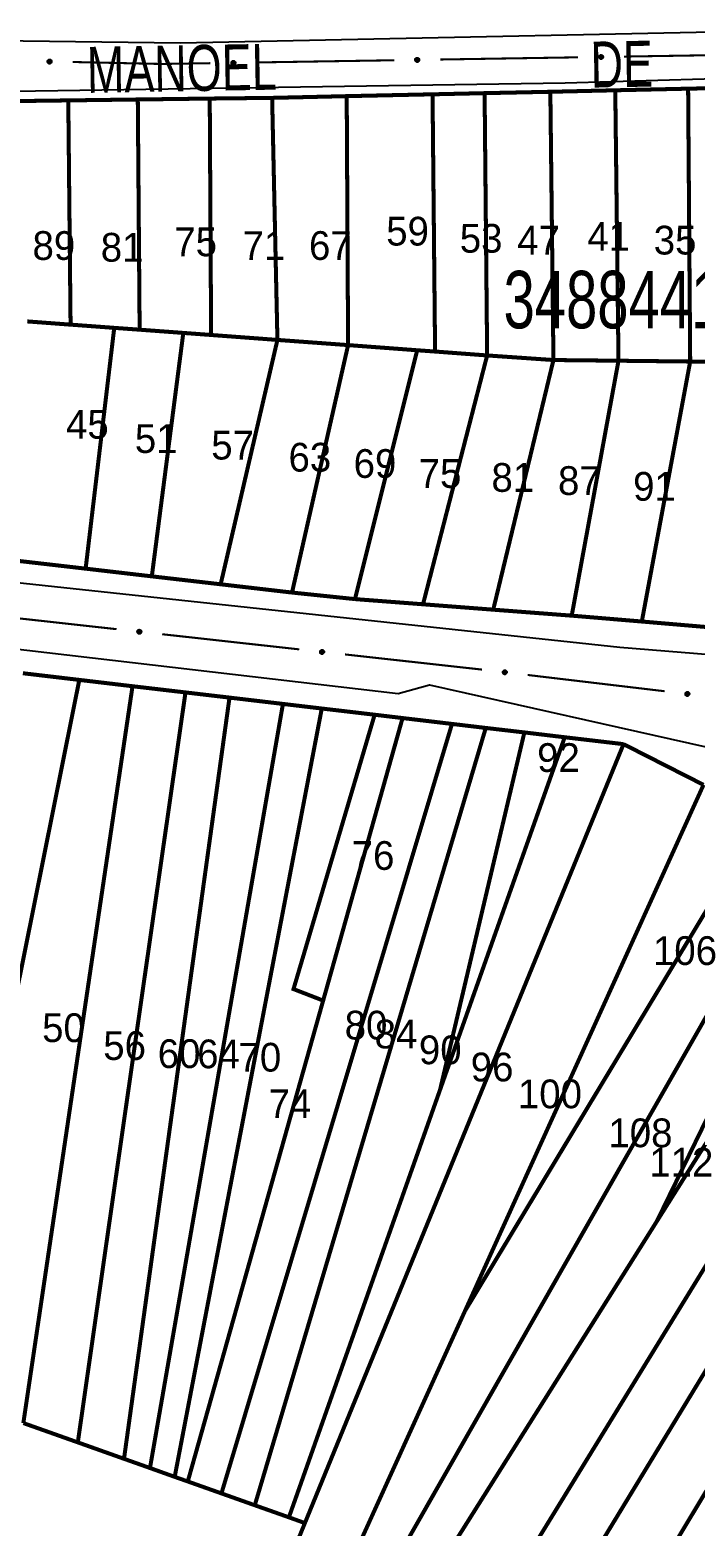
# Model space of a CAD drawing. Extents: x 202481 to 204056, y 4838981 to 4840330.
# Drawn here: x 203680.8 to 203738.7, y 4839302.9 to 4839433 of the extents above; entities that cross this region are included whole.
import ezdxf
from ezdxf.enums import TextEntityAlignment as Align

# ---------------------------------------------------------------- set-up
doc = ezdxf.new("R2010")
doc.units = 0
doc.header["$LTSCALE"] = 1.5
doc.header["$MEASUREMENT"] = 0
for name, color, linetype in [('CD_MALHA_LOTES', 7, 'CONTINUOUS'), ('CD_TXT_QUADRA', 7, 'CONTINUOUS'), ('RU-QUADRA', 210, 'CONTINUOUS'), ('SV-EIXO-RUA-PAV', 20, 'CONTINUOUS'), ('SV-RUA-PAVIM', 7, 'CONTINUOUS'), ('SV-TXT-RUA-N-PAV', 7, 'CONTINUOUS'), ('Th_NmrPort', 1, 'CONTINUOUS')]:
    doc.layers.add(name, color=color, linetype=linetype)
doc.styles.add('ARIAL', font='ARIAL.SHX')

msp = doc.modelspace()

# ---------------------------------------------------------------- linework, layer by layer
at = {"layer": 'CD_MALHA_LOTES', "linetype": 'Continuous', "const_width": 0.35, "flags": 128}
for points in [[(203690.22, 4839426.98), (203696.48, 4839427.06)], [(203696.48, 4839427.06), (203701.91, 4839427.12)], [(203696.6, 4839406.49), (203696.48, 4839427.06)], [(203701.91, 4839427.12), (203708.4, 4839427.27)], [(203702.37, 4839406.06), (203701.91, 4839427.12)], [(203708.4, 4839427.27), (203715.87, 4839427.43)], [(203708.52, 4839405.61), (203708.4, 4839427.27)], [(203715.87, 4839427.43), (203720.4, 4839427.53)], [(203716.09, 4839405.05), (203715.87, 4839427.43)], [(203720.4, 4839427.53), (203726.12, 4839427.65)], [(203720.62, 4839404.71), (203720.4, 4839427.53)], [(203726.12, 4839427.65), (203731.77, 4839427.78)], [(203726.39, 4839404.31), (203726.12, 4839427.65)], [(203731.77, 4839427.78), (203738.11, 4839427.92)], [(203732.05, 4839404.25), (203731.77, 4839427.78)], [(203738.11, 4839427.92), (203744.43, 4839428.05)], [(203738.29, 4839404.18), (203738.11, 4839427.92)], [(203677.3, 4839426.81), (203684.17, 4839426.9)], [(203684.17, 4839426.9), (203690.22, 4839426.98)], [(203684.37, 4839407.39), (203684.17, 4839426.9)], [(203690.38, 4839406.95), (203690.22, 4839426.98)], [(203680.6, 4839407.67), (203684.37, 4839407.39)], [(203688.17, 4839407.11), (203684.37, 4839407.39)], [(203685.68, 4839386.16), (203688.17, 4839407.11)], [(203688.17, 4839407.11), (203690.38, 4839406.95)], [(203694.18, 4839406.67), (203690.38, 4839406.95)], [(203691.44, 4839385.49), (203694.18, 4839406.67)], [(203694.18, 4839406.67), (203696.6, 4839406.49)], [(203702.37, 4839406.06), (203696.6, 4839406.49)], [(203697.43, 4839384.8), (203702.37, 4839406.06)], [(203708.52, 4839405.61), (203702.37, 4839406.06)], [(203703.64, 4839384.08), (203708.52, 4839405.61)], [(203714.53, 4839405.16), (203708.52, 4839405.61)], [(203709.12, 4839383.51), (203714.53, 4839405.16)], [(203714.53, 4839405.16), (203716.09, 4839405.05)], [(203720.62, 4839404.71), (203716.09, 4839405.05)], [(203715.04, 4839383.06), (203720.62, 4839404.71)], [(203726.39, 4839404.31), (203720.62, 4839404.71)], [(203721.15, 4839382.59), (203726.39, 4839404.31)], [(203732.05, 4839404.25), (203726.39, 4839404.31)], [(203727.98, 4839382.07), (203732.05, 4839404.25)], [(203738.29, 4839404.18), (203732.05, 4839404.25)], [(203734.08, 4839381.56), (203738.29, 4839404.18)], [(203744.49, 4839404.11), (203738.29, 4839404.18)], [(203685.68, 4839386.16), (203679.08, 4839386.92)], [(203691.44, 4839385.49), (203685.68, 4839386.16)], [(203697.43, 4839384.8), (203691.44, 4839385.49)], [(203703.64, 4839384.08), (203697.43, 4839384.8)], [(203709.12, 4839383.51), (203703.64, 4839384.08)], [(203715.04, 4839383.06), (203709.12, 4839383.51)], [(203721.15, 4839382.59), (203715.04, 4839383.06)], [(203727.98, 4839382.07), (203721.15, 4839382.59)], [(203734.08, 4839381.56), (203727.98, 4839382.07)], [(203739.82, 4839381.07), (203734.08, 4839381.56)], [(203672.69, 4839314.51), (203685.13, 4839376.48)], [(203680.22, 4839377.06), (203685.13, 4839376.48)], [(203685.13, 4839376.48), (203689.76, 4839375.93)], [(203680.26, 4839311.82), (203689.76, 4839375.93)], [(203685, 4839310.14), (203694.37, 4839375.39)], [(203689.76, 4839375.93), (203694.37, 4839375.39)], [(203694.37, 4839375.39), (203698.2, 4839374.94)], [(203689.02, 4839308.71), (203698.2, 4839374.94)], [(203691.28, 4839307.91), (203702.85, 4839374.39)], [(203693.43, 4839307.14), (203706.23, 4839373.99)], [(203698.2, 4839374.94), (203702.85, 4839374.39)], [(203702.85, 4839374.39), (203706.23, 4839373.99)], [(203706.23, 4839373.99), (203710.83, 4839373.45)], [(203697.5, 4839305.7), (203717.56, 4839372.65)], [(203706.35, 4839348.58), (203703.77, 4839349.58), (203710.83, 4839373.45)], [(203713.26, 4839373.16), (203706.35, 4839348.58)], [(203710.83, 4839373.45), (203713.26, 4839373.16)], [(203713.26, 4839373.16), (203717.56, 4839372.65)], [(203717.56, 4839372.65), (203720.5, 4839372.3)], [(203700.4, 4839304.67), (203720.5, 4839372.3)], [(203716.52, 4839340.81), (203723.86, 4839371.91)], [(203727.37, 4839371.49), (203716.52, 4839340.81)], [(203720.5, 4839372.3), (203723.86, 4839371.91)], [(203723.86, 4839371.91), (203727.37, 4839371.49)], [(203727.37, 4839371.49), (203732.49, 4839370.89)], [(203732.49, 4839370.89), (203704.76, 4839303.12)], [(203732.49, 4839370.89), (203739.45, 4839367.35)], [(203718.69, 4839321.57), (203739.45, 4839367.35)], [(203744.68, 4839364.69), (203718.69, 4839321.57)], [(203700.73, 4839278.92), (203748.55, 4839362.72)], [(203735.39, 4839329.38), (203751.03, 4839361.46)], [(203754.49, 4839359.7), (203735.39, 4839329.38)], [(203708.95, 4839275.49), (203759.17, 4839357.32)], [(203716.66, 4839278.57), (203763.25, 4839355.24)], [(203723.11, 4839278.33), (203767.92, 4839352.87)], [(203694.57, 4839306.74), (203706.35, 4839348.58)], [(203703.37, 4839303.62), (203716.52, 4839340.81)], [(203703.01, 4839277.97), (203735.39, 4839329.38)], [(203699.56, 4839279.41), (203718.69, 4839321.57)], [(203685, 4839310.14), (203680.26, 4839311.82)], [(203689.02, 4839308.71), (203685, 4839310.14)], [(203691.28, 4839307.91), (203689.02, 4839308.71)], [(203693.43, 4839307.14), (203691.28, 4839307.91)], [(203694.57, 4839306.74), (203693.43, 4839307.14)], [(203697.5, 4839305.7), (203694.57, 4839306.74)], [(203700.4, 4839304.67), (203697.5, 4839305.7)], [(203703.37, 4839303.62), (203700.4, 4839304.67)], [(203704.76, 4839303.12), (203703.37, 4839303.62)], [(203700.19, 4839291.95), (203704.76, 4839303.12)]]:
    msp.add_lwpolyline(points, dxfattribs=at)
at = {"layer": 'RU-QUADRA', "linetype": 'Continuous', "const_width": 0.18, "flags": 128}
for points in [[(203677.3, 4839426.81), (203684.17, 4839426.9), (203690.22, 4839426.98), (203696.48, 4839427.06), (203701.91, 4839427.12), (203708.4, 4839427.27), (203715.87, 4839427.43), (203720.4, 4839427.53), (203726.12, 4839427.65), (203731.77, 4839427.78), (203738.11, 4839427.92), (203744.43, 4839428.05)], [(203739.82, 4839381.07), (203734.08, 4839381.56), (203727.98, 4839382.07), (203721.15, 4839382.59), (203715.04, 4839383.06), (203709.12, 4839383.51), (203703.64, 4839384.08), (203697.43, 4839384.8), (203691.44, 4839385.49), (203685.68, 4839386.16), (203679.08, 4839386.92)], [(203680.22, 4839377.06), (203685.13, 4839376.48), (203689.76, 4839375.93), (203694.37, 4839375.39), (203702.85, 4839374.39), (203706.23, 4839373.99), (203713.26, 4839373.16), (203720.5, 4839372.3), (203723.86, 4839371.91), (203727.37, 4839371.49), (203732.49, 4839370.89), (203739.45, 4839367.35)]]:
    msp.add_lwpolyline(points, dxfattribs=at)
at = {"layer": 'SV-EIXO-RUA-PAV'}
for points in [[(203682.401433, 4839430.398743), (203682.436291, 4839430.433049), (203682.473266, 4839430.455406), (203682.509471, 4839430.465176), (203682.543716, 4839430.465468), (203682.578784, 4839430.46182), (203682.613328, 4839430.450342), (203682.648846, 4839430.42911), (203682.683506, 4839430.394384), (203682.703918, 4839430.355002), (203682.715396, 4839430.32002), (203682.717756, 4839430.284329), (203682.713642, 4839430.250321), (203682.700533, 4839430.214833), (203682.678665, 4839430.179049), (203682.642903, 4839430.145042), (203682.606504, 4839430.123373), (203682.571236, 4839430.114842), (203682.53534, 4839430.112697), (203682.499583, 4839430.11685), (203682.465739, 4839430.128312), (203682.429749, 4839430.150395), (203682.396653, 4839430.186137), (203682.374626, 4839430.222194), (203682.365602, 4839430.257332), (203682.364285, 4839430.29272), (203682.367516, 4839430.327937), (203682.377609, 4839430.363142), (203682.401433, 4839430.398743)], [(203698.394036, 4839430.277813), (203698.427562, 4839430.313423), (203698.463658, 4839430.337172), (203698.499465, 4839430.348314), (203698.533674, 4839430.34991), (203698.568855, 4839430.347601), (203698.603812, 4839430.337448), (203698.640113, 4839430.317584), (203698.67607, 4839430.284204), (203698.697969, 4839430.245628), (203698.710771, 4839430.211108), (203698.714489, 4839430.175533), (203698.711673, 4839430.141394), (203698.699926, 4839430.105432), (203698.679437, 4839430.06884), (203698.644996, 4839430.033496), (203698.609449, 4839430.010456), (203698.574532, 4839430.000588), (203698.538744, 4839429.997076), (203698.502855, 4839429.999864), (203698.468598, 4839430.010029), (203698.431793, 4839430.030724), (203698.397359, 4839430.065179), (203698.373975, 4839430.100371), (203698.363619, 4839430.13514), (203698.360955, 4839430.170452), (203698.362842, 4839430.205766), (203698.371586, 4839430.24133), (203698.394036, 4839430.277813)], [(203714.392, 4839430.533086), (203714.425526, 4839430.568696), (203714.461622, 4839430.592445), (203714.497428, 4839430.603587), (203714.531637, 4839430.605183), (203714.566819, 4839430.602874), (203714.601775, 4839430.592721), (203714.638077, 4839430.572857), (203714.674034, 4839430.539477), (203714.695932, 4839430.500901), (203714.708734, 4839430.466381), (203714.712452, 4839430.430806), (203714.709637, 4839430.396667), (203714.697889, 4839430.360705), (203714.6774, 4839430.324113), (203714.64296, 4839430.288769), (203714.607413, 4839430.265729), (203714.572496, 4839430.255861), (203714.536707, 4839430.252349), (203714.500818, 4839430.255137), (203714.466562, 4839430.265302), (203714.429757, 4839430.285997), (203714.395323, 4839430.320452), (203714.371938, 4839430.355644), (203714.361582, 4839430.390413), (203714.358919, 4839430.425725), (203714.360805, 4839430.461039), (203714.369549, 4839430.496604), (203714.392, 4839430.533086)], [(203730.389963, 4839430.788359), (203730.423489, 4839430.823969), (203730.459585, 4839430.847718), (203730.495392, 4839430.85886), (203730.529601, 4839430.860456), (203730.564782, 4839430.858147), (203730.599739, 4839430.847994), (203730.63604, 4839430.828131), (203730.671997, 4839430.79475), (203730.693895, 4839430.756174), (203730.706698, 4839430.721654), (203730.710416, 4839430.686079), (203730.7076, 4839430.65194), (203730.695853, 4839430.615978), (203730.675364, 4839430.579386), (203730.640923, 4839430.544042), (203730.605376, 4839430.521002), (203730.570459, 4839430.511134), (203730.534671, 4839430.507622), (203730.498782, 4839430.51041), (203730.464525, 4839430.520575), (203730.42772, 4839430.54127), (203730.393286, 4839430.575725), (203730.369902, 4839430.610917), (203730.359546, 4839430.645686), (203730.356882, 4839430.680998), (203730.358769, 4839430.716313), (203730.367513, 4839430.751877), (203730.389963, 4839430.788359)], [(203690.223594, 4839380.800141), (203690.261333, 4839380.831251), (203690.300129, 4839380.850272), (203690.337053, 4839380.856823), (203690.371191, 4839380.854104), (203690.405802, 4839380.847389), (203690.439204, 4839380.83292), (203690.472719, 4839380.808649), (203690.504193, 4839380.771011), (203690.521066, 4839380.729988), (203690.529425, 4839380.694132), (203690.52864, 4839380.658371), (203690.521553, 4839380.624857), (203690.505376, 4839380.590658), (203690.480447, 4839380.556934), (203690.441835, 4839380.526202), (203690.403673, 4839380.507815), (203690.367792, 4839380.502417), (203690.331846, 4839380.503434), (203690.296593, 4839380.510713), (203690.263887, 4839380.525106), (203690.229977, 4839380.550265), (203690.200149, 4839380.588777), (203690.181376, 4839380.62663), (203690.175475, 4839380.662426), (203690.177274, 4839380.697792), (203690.183587, 4839380.732589), (203690.196734, 4839380.766771), (203690.223594, 4839380.800141)], [(203706.126641, 4839379.041414), (203706.164379, 4839379.072525), (203706.203175, 4839379.091545), (203706.240099, 4839379.098096), (203706.274237, 4839379.095378), (203706.308848, 4839379.088662), (203706.34225, 4839379.074193), (203706.375766, 4839379.049922), (203706.407239, 4839379.012284), (203706.424112, 4839378.971261), (203706.432471, 4839378.935405), (203706.431686, 4839378.899645), (203706.424599, 4839378.866131), (203706.408422, 4839378.831932), (203706.383494, 4839378.798207), (203706.344882, 4839378.767475), (203706.306719, 4839378.749089), (203706.270839, 4839378.74369), (203706.234893, 4839378.744707), (203706.199639, 4839378.751987), (203706.166933, 4839378.766379), (203706.133023, 4839378.791539), (203706.103196, 4839378.830051), (203706.084423, 4839378.867904), (203706.078521, 4839378.903699), (203706.08032, 4839378.939066), (203706.086633, 4839378.973863), (203706.09978, 4839379.008045), (203706.126641, 4839379.041414)], [(203722.029179, 4839377.270513), (203722.067166, 4839377.30132), (203722.106113, 4839377.320029), (203722.143088, 4839377.326284), (203722.177203, 4839377.323292), (203722.211759, 4839377.316299), (203722.245044, 4839377.301563), (203722.278364, 4839377.277024), (203722.309535, 4839377.239135), (203722.326079, 4839377.197978), (203722.33415, 4839377.162056), (203722.333078, 4839377.126303), (203722.325723, 4839377.092847), (203722.309272, 4839377.058779), (203722.284075, 4839377.025255), (203722.245218, 4839376.994834), (203722.206909, 4839376.976754), (203722.170987, 4839376.971643), (203722.13505, 4839376.972948), (203722.099856, 4839376.980509), (203722.067266, 4839376.995163), (203722.033559, 4839377.020594), (203722.004041, 4839377.059344), (203721.985572, 4839377.097346), (203721.979958, 4839377.133188), (203721.98204, 4839377.168539), (203721.988631, 4839377.203284), (203722.002052, 4839377.23736), (203722.029179, 4839377.270513)], [(203737.917622, 4839375.384408), (203737.955608, 4839375.415215), (203737.994555, 4839375.433925), (203738.03153, 4839375.440179), (203738.065645, 4839375.437187), (203738.100202, 4839375.430195), (203738.133487, 4839375.415458), (203738.166807, 4839375.390919), (203738.197978, 4839375.353031), (203738.214521, 4839375.311874), (203738.222593, 4839375.275952), (203738.221521, 4839375.240199), (203738.214166, 4839375.206743), (203738.197715, 4839375.172674), (203738.172518, 4839375.139151), (203738.133661, 4839375.108729), (203738.095352, 4839375.090649), (203738.059429, 4839375.085538), (203738.023492, 4839375.086843), (203737.988298, 4839375.094405), (203737.955709, 4839375.109059), (203737.922001, 4839375.13449), (203737.892484, 4839375.173239), (203737.874015, 4839375.211241), (203737.8684, 4839375.247083), (203737.870482, 4839375.282434), (203737.877074, 4839375.317179), (203737.890494, 4839375.351255), (203737.917622, 4839375.384408)]]:
    msp.add_lwpolyline(points, close=True, dxfattribs=at)
for points in [[(203682.364285, 4839430.29272), (203682.715396, 4839430.32002)], [(203682.365602, 4839430.257332), (203682.717756, 4839430.284329)], [(203682.367516, 4839430.327937), (203682.703918, 4839430.355002)], [(203682.367531, 4839430.274537), (203682.71476, 4839430.299601)], [(203682.369712, 4839430.31134), (203682.704723, 4839430.339404)], [(203682.373566, 4839430.238917), (203682.712671, 4839430.26689)], [(203682.374626, 4839430.222194), (203682.713642, 4839430.250321)], [(203682.377288, 4839430.345293), (203682.689139, 4839430.375235)], [(203682.377609, 4839430.363142), (203682.683506, 4839430.394384)], [(203682.387787, 4839430.203116), (203682.702336, 4839430.231633)], [(203682.390321, 4839430.379126), (203682.662611, 4839430.409945)], [(203682.396653, 4839430.186137), (203682.700533, 4839430.214833)], [(203682.401433, 4839430.398743), (203682.648846, 4839430.42911)], [(203682.417073, 4839430.16971), (203682.686544, 4839430.196497)], [(203682.42118, 4839430.416658), (203682.623684, 4839430.439469)], [(203682.429749, 4839430.150395), (203682.678665, 4839430.179049)], [(203682.436291, 4839430.433049), (203682.613328, 4839430.450342)], [(203682.453302, 4839430.14161), (203682.653017, 4839430.161753)], [(203682.457314, 4839430.445885), (203682.587183, 4839430.455291)], [(203682.465739, 4839430.128312), (203682.642903, 4839430.145042)], [(203682.473266, 4839430.455406), (203682.578784, 4839430.46182)], [(203682.487014, 4839430.12312), (203682.618278, 4839430.133861)], [(203682.499583, 4839430.11685), (203682.606504, 4839430.123373)], [(203698.360955, 4839430.170452), (203698.710771, 4839430.211108)], [(203698.362842, 4839430.205766), (203698.697969, 4839430.245628)], [(203698.363619, 4839430.13514), (203698.714489, 4839430.175533)], [(203698.364891, 4839430.152406), (203698.710913, 4839430.19068)], [(203698.365668, 4839430.189265), (203698.699367, 4839430.230072)], [(203698.371586, 4839430.24133), (203698.67607, 4839430.284204)], [(203698.371945, 4839430.223483), (203698.682429, 4839430.265284)], [(203698.372279, 4839430.117042), (203698.710072, 4839430.157914)], [(203698.373975, 4839430.100371), (203698.711673, 4839430.141394)], [(203698.38368, 4839430.257787), (203698.654598, 4839430.298957)], [(203698.387853, 4839430.081808), (203698.701087, 4839430.122288)], [(203698.394036, 4839430.277813), (203698.640113, 4839430.317584)], [(203698.397359, 4839430.065179), (203698.699926, 4839430.105432)], [(203698.413086, 4839430.296468), (203698.614575, 4839430.326977)], [(203698.418391, 4839430.049543), (203698.686645, 4839430.086576)], [(203698.427562, 4839430.313423), (203698.603812, 4839430.337448)], [(203698.431793, 4839430.030724), (203698.679437, 4839430.06884)], [(203698.448081, 4839430.32705), (203698.577498, 4839430.341397)], [(203698.455664, 4839430.022843), (203698.654467, 4839430.05058)], [(203698.463658, 4839430.337172), (203698.568855, 4839430.347601)], [(203698.468598, 4839430.010029), (203698.644996, 4839430.033496)], [(203698.490056, 4839430.005651), (203698.620815, 4839430.021385)], [(203698.502855, 4839429.999864), (203698.609449, 4839430.010456)], [(203714.358919, 4839430.425725), (203714.708734, 4839430.466381)], [(203714.360805, 4839430.461039), (203714.695932, 4839430.500901)], [(203714.361582, 4839430.390413), (203714.712452, 4839430.430806)], [(203714.362855, 4839430.407679), (203714.708877, 4839430.445953)], [(203714.363631, 4839430.444538), (203714.697331, 4839430.485345)], [(203714.369549, 4839430.496604), (203714.674034, 4839430.539477)], [(203714.369909, 4839430.478756), (203714.680393, 4839430.520557)], [(203714.370243, 4839430.372315), (203714.708035, 4839430.413187)], [(203714.371938, 4839430.355644), (203714.709637, 4839430.396667)], [(203714.381644, 4839430.51306), (203714.652561, 4839430.55423)], [(203714.385816, 4839430.337081), (203714.699051, 4839430.377561)], [(203714.392, 4839430.533086), (203714.638077, 4839430.572857)], [(203714.395323, 4839430.320452), (203714.697889, 4839430.360705)], [(203714.41105, 4839430.551741), (203714.612538, 4839430.58225)], [(203714.416355, 4839430.304816), (203714.684609, 4839430.341849)], [(203714.425526, 4839430.568696), (203714.601775, 4839430.592721)], [(203714.429757, 4839430.285997), (203714.6774, 4839430.324113)], [(203714.446044, 4839430.582323), (203714.575461, 4839430.59667)], [(203714.453627, 4839430.278116), (203714.652431, 4839430.305853)], [(203714.461622, 4839430.592445), (203714.566819, 4839430.602874)], [(203714.466562, 4839430.265302), (203714.64296, 4839430.288769)], [(203714.488019, 4839430.260924), (203714.618779, 4839430.276658)], [(203714.500818, 4839430.255137), (203714.607413, 4839430.265729)], [(203730.356882, 4839430.680998), (203730.706698, 4839430.721654)], [(203730.358769, 4839430.716313), (203730.693895, 4839430.756174)], [(203730.359546, 4839430.645686), (203730.710416, 4839430.686079)], [(203730.360818, 4839430.662952), (203730.70684, 4839430.701226)], [(203730.361595, 4839430.699811), (203730.695294, 4839430.740618)], [(203730.367513, 4839430.751877), (203730.671997, 4839430.79475)], [(203730.367872, 4839430.734029), (203730.678356, 4839430.77583)], [(203730.368206, 4839430.627588), (203730.705999, 4839430.66846)], [(203730.369902, 4839430.610917), (203730.7076, 4839430.65194)], [(203730.379607, 4839430.768333), (203730.650525, 4839430.809503)], [(203730.38378, 4839430.592354), (203730.697014, 4839430.632834)], [(203730.389963, 4839430.788359), (203730.63604, 4839430.828131)], [(203730.393286, 4839430.575725), (203730.695853, 4839430.615978)], [(203730.409013, 4839430.807014), (203730.610502, 4839430.837523)], [(203730.414318, 4839430.560089), (203730.682572, 4839430.597122)], [(203730.423489, 4839430.823969), (203730.599739, 4839430.847994)], [(203730.42772, 4839430.54127), (203730.675364, 4839430.579386)], [(203730.444007, 4839430.837596), (203730.573425, 4839430.851943)], [(203730.451591, 4839430.53339), (203730.650394, 4839430.561126)], [(203730.459585, 4839430.847718), (203730.564782, 4839430.858147)], [(203730.464525, 4839430.520575), (203730.640923, 4839430.544042)], [(203730.485983, 4839430.516197), (203730.616742, 4839430.531931)], [(203730.498782, 4839430.51041), (203730.605376, 4839430.521002)], [(203690.175475, 4839380.662426), (203690.52864, 4839380.658371)], [(203690.177274, 4839380.697792), (203690.529425, 4839380.694132)], [(203690.178909, 4839380.679395), (203690.526997, 4839380.673848)], [(203690.181376, 4839380.62663), (203690.521553, 4839380.624857)], [(203690.181791, 4839380.643382), (203690.522041, 4839380.641447)], [(203690.183587, 4839380.732589), (203690.521066, 4839380.729988)], [(203690.184315, 4839380.715864), (203690.520497, 4839380.714379)], [(203690.19281, 4839380.60647), (203690.508648, 4839380.607235)], [(203690.194846, 4839380.74902), (203690.508122, 4839380.751441)], [(203690.196734, 4839380.766771), (203690.504193, 4839380.771011)], [(203690.200149, 4839380.588777), (203690.505376, 4839380.590658)], [(203690.210802, 4839380.781576), (203690.484746, 4839380.788347)], [(203690.219048, 4839380.57062), (203690.489829, 4839380.573622)], [(203690.223594, 4839380.800141), (203690.472719, 4839380.808649)], [(203690.229977, 4839380.550265), (203690.480447, 4839380.556934)], [(203690.244839, 4839380.816252), (203690.448565, 4839380.821178)], [(203690.252667, 4839380.539445), (203690.45338, 4839380.541959)], [(203690.261333, 4839380.831251), (203690.439204, 4839380.83292)], [(203690.263887, 4839380.525106), (203690.441835, 4839380.526202)], [(203690.283402, 4839380.84219), (203690.413596, 4839380.840147)], [(203690.284623, 4839380.518064), (203690.416323, 4839380.517228)], [(203690.296593, 4839380.510713), (203690.403673, 4839380.507815)], [(203690.300129, 4839380.850272), (203690.405802, 4839380.847389)], [(203706.126641, 4839379.041414), (203706.375766, 4839379.049922)], [(203706.147886, 4839379.057525), (203706.351611, 4839379.062452)], [(203706.164379, 4839379.072525), (203706.34225, 4839379.074193)], [(203706.186448, 4839379.083463), (203706.316642, 4839379.08142)], [(203706.203175, 4839379.091545), (203706.308848, 4839379.088662)], [(203706.078521, 4839378.903699), (203706.431686, 4839378.899645)], [(203706.08032, 4839378.939066), (203706.432471, 4839378.935405)], [(203706.081955, 4839378.920668), (203706.430044, 4839378.915121)], [(203706.084423, 4839378.867904), (203706.424599, 4839378.866131)], [(203706.084837, 4839378.884655), (203706.425088, 4839378.882721)], [(203706.086633, 4839378.973863), (203706.424112, 4839378.971261)], [(203706.087361, 4839378.957137), (203706.423543, 4839378.955652)], [(203706.095856, 4839378.847743), (203706.411694, 4839378.848508)], [(203706.097892, 4839378.990293), (203706.411168, 4839378.992715)], [(203706.09978, 4839379.008045), (203706.407239, 4839379.012284)], [(203706.103196, 4839378.830051), (203706.408422, 4839378.831932)], [(203706.113848, 4839379.02285), (203706.387793, 4839379.029621)], [(203706.122094, 4839378.811893), (203706.392876, 4839378.814895)], [(203706.133023, 4839378.791539), (203706.383494, 4839378.798207)], [(203706.155713, 4839378.780718), (203706.356426, 4839378.783233)], [(203706.166933, 4839378.766379), (203706.344882, 4839378.767475)], [(203706.187669, 4839378.759337), (203706.31937, 4839378.758501)], [(203706.199639, 4839378.751987), (203706.306719, 4839378.749089)], [(203721.979958, 4839377.133188), (203722.333078, 4839377.126303)], [(203721.98204, 4839377.168539), (203722.33415, 4839377.162056)], [(203721.983528, 4839377.150128), (203722.33156, 4839377.141792)], [(203721.985572, 4839377.097346), (203722.325723, 4839377.092847)], [(203721.98612, 4839377.114094), (203722.326345, 4839377.109433)], [(203721.988631, 4839377.203284), (203722.326079, 4839377.197978)], [(203721.989226, 4839377.186553), (203722.325385, 4839377.182374)], [(203721.996843, 4839377.077094), (203722.312678, 4839377.075329)], [(203722.000022, 4839377.219624), (203722.313307, 4839377.219535)], [(203722.002052, 4839377.23736), (203722.309535, 4839377.239135)], [(203722.004041, 4839377.059344), (203722.309272, 4839377.058779)], [(203722.016238, 4839377.252051), (203722.290228, 4839377.256627)], [(203722.022793, 4839377.041035), (203722.29359, 4839377.041868)], [(203722.029179, 4839377.270513), (203722.278364, 4839377.277024)], [(203722.033559, 4839377.020594), (203722.284075, 4839377.025255)], [(203722.050552, 4839377.286453), (203722.254311, 4839377.289747)], [(203722.056161, 4839377.009592), (203722.256888, 4839377.010498)], [(203722.067166, 4839377.30132), (203722.245044, 4839377.301563)], [(203722.067266, 4839376.995163), (203722.245218, 4839376.994834)], [(203722.087945, 4839376.987956), (203722.219635, 4839376.986064)], [(203722.089321, 4839377.312081), (203722.219495, 4839377.308995)], [(203722.099856, 4839376.980509), (203722.206909, 4839376.976754)], [(203722.106113, 4839377.320029), (203722.211759, 4839377.316299)], [(203737.8684, 4839375.247083), (203738.221521, 4839375.240199)], [(203737.870482, 4839375.282434), (203738.222593, 4839375.275952)], [(203737.87197, 4839375.264024), (203738.220003, 4839375.255688)], [(203737.874015, 4839375.211241), (203738.214166, 4839375.206743)], [(203737.874563, 4839375.227989), (203738.214787, 4839375.223328)], [(203737.877074, 4839375.317179), (203738.214521, 4839375.311874)], [(203737.877668, 4839375.300448), (203738.213827, 4839375.29627)], [(203737.885286, 4839375.19099), (203738.20112, 4839375.189224)], [(203737.888465, 4839375.333519), (203738.20175, 4839375.33343)], [(203737.890494, 4839375.351255), (203738.197978, 4839375.353031)], [(203737.892484, 4839375.173239), (203738.197715, 4839375.172674)], [(203737.904681, 4839375.365947), (203738.178671, 4839375.370522)], [(203737.911236, 4839375.154931), (203738.182033, 4839375.155763)], [(203737.917622, 4839375.384408), (203738.166807, 4839375.390919)], [(203737.938995, 4839375.400348), (203738.142753, 4839375.403642)], [(203737.955608, 4839375.415215), (203738.133487, 4839375.415458)], [(203737.977764, 4839375.425976), (203738.107937, 4839375.42289)], [(203737.994555, 4839375.433925), (203738.100202, 4839375.430195)], [(203737.922001, 4839375.13449), (203738.172518, 4839375.139151)], [(203737.944604, 4839375.123488), (203738.145331, 4839375.124393)], [(203737.955709, 4839375.109059), (203738.133661, 4839375.108729)], [(203737.976388, 4839375.101851), (203738.108077, 4839375.09996)], [(203737.988298, 4839375.094405), (203738.095352, 4839375.090649)]]:
    msp.add_lwpolyline(points, dxfattribs=at)
at = {"layer": 'SV-EIXO-RUA-PAV', "const_width": 0.18}
for points in [[(203684.542149, 4839430.241208), (203691.540432, 4839430.086159)], [(203691.540432, 4839430.086159), (203692.27, 4839430.07)], [(203692.27, 4839430.07), (203696.539709, 4839430.13813)], [(203700.5392, 4839430.201948), (203712.537673, 4839430.393403)], [(203716.537164, 4839430.457221), (203728.535636, 4839430.648676)], [(203732.535127, 4839430.712494), (203744.5336, 4839430.903949)], [(203676.439139, 4839382.21382), (203688.366423, 4839380.894775)], [(203692.342185, 4839380.455093), (203704.26947, 4839379.136048)], [(203708.245231, 4839378.696367), (203720.172516, 4839377.377322)], [(203724.144937, 4839376.9085), (203736.061269, 4839375.493921)]]:
    msp.add_lwpolyline(points, dxfattribs=at)
at = {"layer": 'SV-RUA-PAVIM', "linetype": 'Continuous'}
for points in [[(203755.64, 4839433.17, 6.81), (203693.93, 4839431.88, 6.81), (203664.23, 4839432.26, 7.1), (203661.32, 4839433.42, 7.12), (203659.92, 4839436, 7.29), (203660.15, 4839439.37, 7.35), (203685.19, 4839488.82, 9.39), (203686.43, 4839490.24, 9.37), (203688.2, 4839490.52, 9.3), (203741.15, 4839489.77, 6.06), (203743.14, 4839489, 6.04), (203744.87, 4839486.66, 6.06), (203755.41, 4839462.03, 5.98), (203758.18, 4839455.56, 5.98), (203762.98, 4839444.75, 5.61), (203767.63, 4839435.47, 5.9), (203767.39, 4839434.36, 5.9), (203758.31, 4839433.23, 6.44), (203755.59, 4839433.17, 6.81)], [(203758.64, 4839378.23, 6.78), (203773.71, 4839378.69, 6.7), (203790.8, 4839379.35, 6.22), (203791.8, 4839379.83, 6.33), (203792.75, 4839381.03, 6.34), (203792.7, 4839382.73, 6.34), (203788.97, 4839406.46, 6.31), (203787.95, 4839408.96, 6.3), (203785.67, 4839411.92, 6.25), (203771.52, 4839429.42, 6.38), (203758.34, 4839429.28, 6.04), (203755.64, 4839429.21, 6.04), (203727.4, 4839428.4, 6.31), (203656.34, 4839427.33, 7.14), (203655.29, 4839427.26, 7.2), (203654.43, 4839426.73, 7.19), (203636.29, 4839391.68, 6.04), (203636.63, 4839390.15, 5.95), (203637.8, 4839389.44, 5.96), (203732.17, 4839379.33, 6.6), (203742.84, 4839378.45, 6.7), (203751.72, 4839377.94, 6.8), (203756.02, 4839378.12, 6.8)], [(203596.35, 4839292.33, 6.45), (203597.43, 4839303.78, 6.99), (203600.63, 4839315.47, 7.26), (203613.16, 4839346.55, 7.26), (203631.61, 4839382.89, 6.57), (203633.31, 4839384.03, 6.39), (203634.77, 4839383.94, 6.3), (203675.31, 4839379.69, 5.67), (203712.89, 4839375.29, 6.11), (203715.61, 4839376.06, 6.13), (203739.64, 4839370.67, 6.19)]]:
    msp.add_polyline3d(points, dxfattribs=at)

# ---------------------------------------------------------------- texts
at = {"layer": 'CD_TXT_QUADRA', "style": 'ARIAL', "width": 0.7}
msp.add_text('348844141', height=5, dxfattribs=at).set_placement((203722.05, 4839407.07, 9.54))
at = {"layer": 'SV-TXT-RUA-N-PAV', "style": 'ARIAL', "width": 0.7}
for s, p in [('MANOEL', (203685.82, 4839427.55)), ('DE', (203729.65, 4839428.01))]:
    msp.add_text(s, height=4, rotation=1, dxfattribs=at).set_placement(p)
at = {"layer": 'Th_NmrPort', "color": 1}
for s, p in [('59', (203711.836276, 4839415.522343)), ('89', (203681.056276, 4839414.272343)), ('75', (203693.396276, 4839414.592343)), ('71', (203699.336276, 4839414.272343)), ('67', (203705.116276, 4839414.272343)), ('53', (203718.236276, 4839414.902343)), ('47', (203723.236276, 4839414.742343)), ('41', (203729.336276, 4839415.062343)), ('35', (203735.116276, 4839414.742343)), ('81', (203686.996276, 4839414.122343)), ('45', (203683.971401, 4839398.715205)), ('51', (203689.963572, 4839397.47458)), ('57', (203696.611953, 4839396.904872)), ('63', (203703.331953, 4839395.854872)), ('69', (203708.999836, 4839395.306941)), ('75', (203714.659836, 4839394.436941)), ('81', (203720.996191, 4839394.092599)), ('87', (203726.786275, 4839393.821288)), ('91', (203733.321935, 4839393.319225)), ('92', (203724.97255, 4839369.722662)), ('76', (203708.831632, 4839361.202977)), ('106', (203735.047621, 4839352.926869)), ('50', (203681.892641, 4839346.218639)), ('80', (203708.221632, 4839346.442977)), ('84', (203710.831632, 4839345.672977)), ('56', (203687.213637, 4839344.666412)), ('60', (203691.953631, 4839343.960641)), ('64', (203695.38332, 4839343.941381)), ('90', (203714.681632, 4839344.292977)), ('70', (203698.983631, 4839343.650641)), ('96', (203719.192421, 4839342.80175)), ('100', (203723.293077, 4839340.460711)), ('74', (203701.597801, 4839339.599595)), ('108', (203731.170513, 4839337.070425)), ('112', (203734.72718, 4839334.518049))]:
    msp.add_text(s, height=2.5, dxfattribs=at).set_placement(p, align=Align.MIDDLE_LEFT)

doc.saveas('drawing.dxf')
